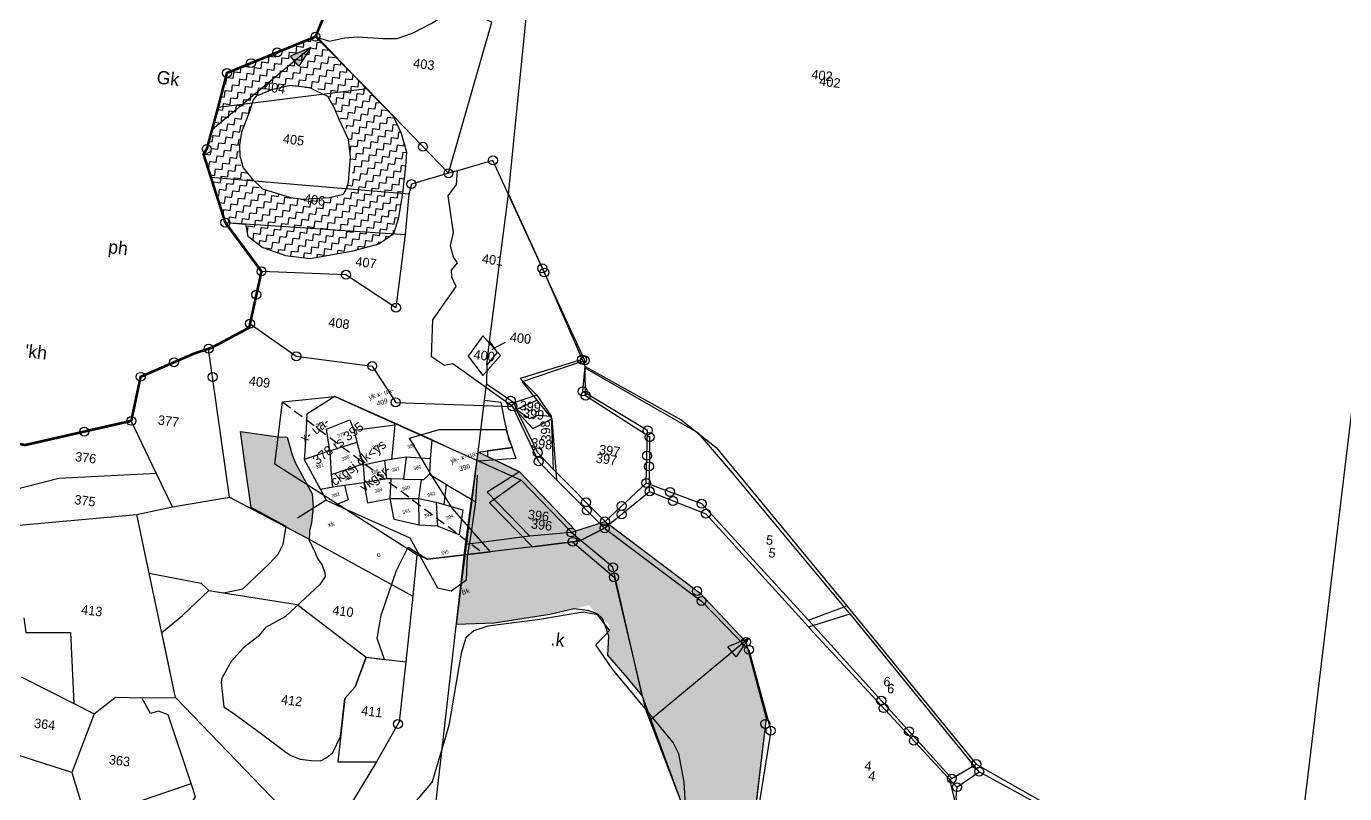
# Model space of a CAD drawing. Header units: metres. Extents: x 284220 to 286737, y 2014914 to 2019184.
# Drawn here: x 285398 to 286076, y 2018083 to 2018478 of the extents above; entities that cross this region are included whole.
import ezdxf
from ezdxf.enums import TextEntityAlignment as Align

# ---------------------------------------------------------------- set-up
doc = ezdxf.new("R2010")
doc.units = ezdxf.units.M
doc.header["$MEASUREMENT"] = 0
doc.linetypes.add('DASHED', pattern=[0.75, 0.5, -0.25])
for name, color, linetype in [('LINE_FOOTPATH', 1, 'DASHED'), ('OFF', 1, 'Continuous'), ('POLY_HATCH', 12, 'Continuous'), ('POLY_PARCEL', 6, 'Continuous'), ('POLY_WATER', 4, 'Continuous'), ('SYM_ARROW', 1, 'Continuous'), ('SYM_STONE', 1, 'Continuous'), ('TEXT_MAPIN', 7, 'Continuous'), ('TEXT_MAPOUT', 7, 'Continuous'), ('TEXT_PARCEL', 7, 'Continuous'), ('V_BOUND_LINE', 7, 'Continuous')]:
    doc.layers.add(name, color=color, linetype=linetype)
doc.styles.get("Standard").update_dxf_attribs({"font": 'arial.ttf'})
doc.styles.add('TEXT_MAP', font='', dxfattribs={"height": 2.5})
doc.styles.get('TEXT_MAP').set_extended_font_data('Kruti Dev 050')
doc.dimstyles.get("Standard").update_dxf_attribs({"dimtxt": 0.18, "dimasz": 0.18, "dimexe": 0.18, "dimexo": 0.0625, "dimgap": 0.09, "dimtad": 0, "dimtih": 1, "dimtoh": 1, "dimdec": 4, "dimzin": 0, "dimdsep": 46, "dimtxsty": 'Standard', "dimcen": 0.09, "dimadec": 0, "dimazin": 0, "dimtfac": 1, "dimtdec": 4, "dimtofl": 0, "dimtmove": 0, "dimatfit": 3, "dimfxl": 0, "dimtolj": 1, "dimtzin": 0, "dimarcsym": 0})
pattern_1 = [(356.61364, (284345.1716, 2016820.4153), (3.52002, 3.126719), [3.329182, -3.329182]), (86.61364, (284348.495, 2016820.2186), (-3.126719, 3.52002), [3.329182, -3.329182])]

# ---------------------------------------------------------------- blocks, each defined once
blk = doc.blocks.new('58746')
at = {"layer": 'OFF'}
blk.add_lwpolyline([(1346.05, 1376.6), (1346.56, 1377.28)], dxfattribs=at)
at = {"layer": 'POLY_PARCEL'}
for points in [[(1361.9, 1363.48), (1346.43, 1377.39), (1321.03, 1399.85), (1304.53, 1395.55), (1299.57, 1382.13), (1296.15, 1373.67)], [(1310.21, 1373.94), (1311.87, 1385.01), (1324.74, 1386.04), (1325.16, 1380.26)], [(1325.16, 1380.26), (1324.81, 1374.21), (1324.8, 1374.01)], [(1325.16, 1380.26), (1346.05, 1376.6), (1339.12, 1360.08)], [(1310.21, 1373.94), (1296.15, 1373.67)], [(1296.15, 1373.67), (1299.57, 1356.36)], [(1307.34, 1362.05), (1310.15, 1373.59), (1310.21, 1373.94)], [(1310.21, 1373.94), (1324.8, 1374.01)], [(1324.8, 1374.01), (1324.35, 1362.36)], [(1305.96, 1355.6), (1307.34, 1362.05)], [(1307.34, 1362.05), (1324.35, 1362.36)], [(1324.33, 1361.72), (1322.26, 1352.92)], [(1324.35, 1362.36), (1324.33, 1361.72)], [(1335.66, 1360.64), (1324.33, 1361.72)], [(1333.8, 1351.32), (1335.66, 1360.64)], [(1339.12, 1360.08), (1335.86, 1360.62), (1335.66, 1360.64)], [(1346.67, 1358.97), (1339.65, 1360), (1339.12, 1360.08)], [(1346.67, 1358.97), (1341.99, 1348.47)], [(1358.2, 1354.38), (1346.67, 1358.97)], [(1361.9, 1363.48), (1358.2, 1354.38)], [(1367.6, 1358.35), (1361.9, 1363.48)], [(1305.96, 1355.6), (1299.57, 1356.36)], [(1299.57, 1356.36), (1300.73, 1350.15)], [(1311.87, 1354.57), (1311.53, 1346.94), (1304.78, 1346.35)], [(1311.87, 1354.57), (1305.96, 1355.6)], [(1321.96, 1352.97), (1311.87, 1354.57)], [(1321.96, 1352.97), (1320.58, 1342.51), (1332.45, 1341.1)], [(1322.26, 1352.92), (1321.96, 1352.97)], [(1333.8, 1351.32), (1322.26, 1352.92)], [(1358.2, 1354.38), (1355.54, 1346.91)], [(1300.73, 1350.15), (1283.77, 1345.83)], [(1300.73, 1350.15), (1304.78, 1346.35)], [(1304.78, 1346.35), (1335.92, 1318.79), (1341.7, 1289.9)], [(1332.45, 1341.1), (1335.86, 1350.63)], [(1335.86, 1350.63), (1333.8, 1351.32)], [(1341.99, 1348.47), (1335.86, 1350.63)], [(1341.99, 1348.47), (1350.6, 1345.6)], [(1350.6, 1345.6), (1346.24, 1336.67)], [(1350.6, 1345.6), (1351.83, 1345.19), (1355.54, 1346.91)], [(1355.54, 1346.91), (1362.28, 1339.17)], [(1342.33, 1323.56), (1331.04, 1330.16), (1332.45, 1341.1)], [(1332.45, 1341.1), (1346.24, 1336.67)], [(1358.04, 1329.74), (1362.28, 1339.17)], [(1362.28, 1339.17), (1362.4, 1339.03), (1373.89, 1326.23)], [(1373.89, 1326.23), (1378.86, 1339)], [(1346.24, 1336.67), (1342.33, 1323.56)], [(1346.24, 1336.67), (1354.37, 1332.13)], [(1354.37, 1332.13), (1351.28, 1320.19)], [(1354.37, 1332.13), (1358.04, 1329.74)], [(1358.04, 1329.74), (1366.28, 1324.38), (1360.7, 1312.55), (1351.28, 1320.19)], [(1361.34, 1300.62), (1366.16, 1309.79), (1373.89, 1326.23)], [(1351.28, 1320.19), (1342.33, 1323.56)], [(1341.7, 1289.9), (1348, 1286.36), (1357.2, 1289.29), (1361.34, 1300.62)]]:
    blk.add_lwpolyline(points, dxfattribs=at)
at = {"layer": 'TEXT_MAPOUT', "style": 'TEXT_MAP'}
for s, p in [('yk x- ua- ', (1337.55, 1392.87)), ('409', (1340.56, 1388.46)), ('yk- x- ua- ', (1367.88, 1348.87)), ('396', (1370.89, 1343.57)), ('xk', (1297.62, 1336.5)), ('o', (1316.99, 1314.16)), ('Bk', (1353, 1282.51))]:
    blk.add_text(s, height=2.5, dxfattribs=at).set_placement(p)
at = {"layer": 'TEXT_PARCEL', "style": 'TEXT_MAP'}
for s, p in [('378', (1309.41, 1388.47)), ('379', (1318.13, 1380.03)), ('381', (1302.83, 1368.05)), ('380', (1316.73, 1367.97)), ('384', (1333.66, 1368.76)), ('385', (1350.87, 1363.78)), ('382', (1306.11, 1351.39)), ('383', (1314.89, 1357.67)), ('388', (1328.98, 1356.55)), ('387', (1339.58, 1354.59)), ('386', (1350.51, 1352.12)), ('389', (1327.93, 1347.02)), ('390', (1341.65, 1343.69)), ('391', (1338.26, 1332.33)), ('393', (1353.23, 1336.78)), ('392', (1348.43, 1327.17)), ('394', (1358.72, 1322.88)), ('395', (1350.9, 1306.09))]:
    blk.add_text(s, height=1.8, dxfattribs=at).set_placement(p, align=Align.MIDDLE)
blk = doc.blocks.new('STONE')
blk.add_circle((0, 0), 0.851)
blk = doc.blocks.new('ARROWASPECT')
h = blk.add_hatch(color=256)
h.paths.add_polyline_path([(2.85, -2.85), (3.72, -1.98), (0, 0)])
h.paths.add_polyline_path([(0, 0), (1.98, -3.72), (2.85, -2.85)])
for points in [[(0, 0), (17.15, -17.15)], [(0, 0), (1.98, -3.72)], [(0, 0), (3.72, -1.98)], [(3.72, -1.98), (1.98, -3.72)]]:
    blk.add_lwpolyline(points)
blk = doc.blocks.new('TEXTARROW')
blk.add_leader([(0.04, -0.01), (8.68, -0.01)], dimstyle='Standard', override={"dimtxt": 2.5, "dimasz": 2.5, "dimexe": 1.25, "dimexo": 0.625, "dimgap": 0.625, "dimtad": 1, "dimtih": 0, "dimtoh": 0, "dimzin": 8, "dimcen": 2.5, "dimtofl": 1})
blk = doc.blocks.new('4423')
at = {"layer": 'POLY_HATCH'}
h = blk.add_hatch(dxfattribs=at)
h.set_pattern_fill('ZIGZAG', color=256, scale=26.633459, angle=-3.38636, style=0)
h.set_pattern_definition(pattern_1)
h.paths.add_polyline_path([(285519.04, 2018290.48), (285526.24, 2018296.32), (285528.22, 2018304.55), (285529.56, 2018316.99), (285530.07, 2018330.68), (285530.17, 2018337.53), (285526.85, 2018346.97), (285522.33, 2018355.28), (285507.58, 2018368.66), (285480.77, 2018393.52), (285436.75, 2018371.94), (285433.41, 2018354.31), (285428.15, 2018328.63), (285432.03, 2018318.71), (285440.78, 2018296.32), (285451.04, 2018296.29), (285452.49, 2018290.24), (285460.54, 2018285), (285472.27, 2018281.62), (285484.76, 2018280.88), (285506.25, 2018286.17)])
h.paths.add_polyline_path([(285476.04, 2018310.32), (285456.93, 2018315.01), (285446.4, 2018326.15), (285445.01, 2018339.23), (285448.98, 2018351.87), (285449.72, 2018354.22), (285451.28, 2018360.77), (285465.93, 2018367.87), (285486.13, 2018366.67), (285499.5, 2018346.88), (285503.62, 2018323.94), (285498.93, 2018313.09)], flags=16)
h = blk.add_hatch(dxfattribs=at)
h.set_pattern_fill('ZIGZAG', color=256, scale=26.633459, angle=-3.38636, style=0)
h.set_pattern_definition(pattern_1)
h.paths.add_polyline_path([(285494.35, 2018155.42), (285493.41, 2018162.2), (285483.11, 2018178.04), (285479.11, 2018189.37), (285455.23, 2018191.35), (285458.69, 2018174.11), (285463.03, 2018153.28), (285492.53, 2018139.52), (285493.88, 2018147.38)])
h.paths.add_polyline_path([(285601.42, 2017784.07), (285598.25, 2017763.82), (285594.19, 2017741.16), (285585.41, 2017714.97), (285576.4, 2017711.97), (285562.78, 2017715.56), (285546.97, 2017732.8), (285550.56, 2017745.39), (285548.77, 2017755.19), (285541.78, 2017761.04), (285540.17, 2017773.17), (285546.12, 2017794.93), (285548.38, 2017805.21), (285550.02, 2017820.04), (285571.81, 2017892.81), (285582.04, 2017889.6), (285591.61, 2017868.21), (285596.86, 2017831.68), (285601.76, 2017803.06)], flags=17)
h = blk.add_hatch(dxfattribs=at)
h.set_pattern_fill('ZIGZAG', color=256, scale=26.633459, angle=-3.38636, style=0)
h.set_pattern_definition([(356.61364, (285447.549, 2016812.835), (3.52002, 3.126719), [3.329182, -3.329182]), (86.61364, (285450.8724, 2016812.6385), (-3.126719, 3.52002), [3.329182, -3.329182])])
h.paths.add_polyline_path([(285927.12, 2017789.74), (285925.88, 2017821.27), (285924.61, 2017857.68), (285893.3, 2017926.26), (285813.6, 2017954.8), (285822.62, 2017975.08), (285773.9, 2017997.97), (285727.61, 2018020.82), (285729.87, 2018063.45), (285717.29, 2018101.3), (285692.51, 2018124.41), (285642.21, 2018157.63), (285627.84, 2018151.89), (285597.42, 2018179.97), (285575.85, 2018188.54), (285570.43, 2018100.72), (285589.46, 2018102.71), (285617.24, 2018108.85), (285636.67, 2018114.72), (285647.83, 2018105.27), (285647.92, 2018090.22), (285666.32, 2018071.46), (285706.42, 2017980.51), (285718.12, 2017975.08), (285724.87, 2017973.43), (285741.16, 2017964.38), (285760.04, 2017946.45), (285785.8, 2017923.75), (285814.66, 2017906.16), (285824.21, 2017899.06), (285837.3, 2017893.93), (285848.22, 2017895.55), (285876.58, 2017869.65), (285863.15, 2017815.02), (285839.39, 2017811.23), (285848.01, 2017798.45), (285859.65, 2017784.68), (285865.12, 2017776.4), (285860.83, 2017774.76), (285863.73, 2017735), (285874.01, 2017735.53), (285879.5, 2017735.81), (285885.4, 2017729.43), (285893.19, 2017719.01), (285900.98, 2017708.58), (285908.89, 2017694.73), (285926.32, 2017686.37), (285926.74, 2017684.46), (285927.89, 2017684.5), (285927.13, 2017682.63), (285929.37, 2017672.34), (285933.1, 2017641.58), (285933.16, 2017630.49), (285933.32, 2017624.06), (285926.27, 2017614.09), (285910.46, 2017600.52), (285893.65, 2017596.72), (285879.28, 2017599.12), (285866.75, 2017603.29), (285846.67, 2017611.32), (285831.97, 2017615.62), (285820.27, 2017616.01), (285797.13, 2017619.87), (285782.41, 2017623.86), (285779, 2017624.06), (285768.84, 2017617.55), (285747.5, 2017612.85), (285729.32, 2017605.83), (285717.16, 2017600.32), (285712.32, 2017592.2), (285705.12, 2017581.11), (285698.56, 2017570.29), (285700.04, 2017563.66), (285703.77, 2017536), (285704.27, 2017536.16), (285713.04, 2017540.68), (285716.12, 2017544.91), (285735.78, 2017545.88), (285745.35, 2017549.67), (285762.39, 2017558.62), (285781.15, 2017564.99), (285794.97, 2017566.97), (285805.89, 2017567.26), (285823.5, 2017567.47), (285846.42, 2017564.67), (285858.19, 2017561.36), (285868.4, 2017554.84), (285874.13, 2017549.57), (285884.61, 2017542.41), (285893.72, 2017538.44), (285892.25, 2017529.5), (285876.06, 2017534.82), (285848.44, 2017541.59), (285849.22, 2017528.69), (285899.68, 2017509.21), (285916.76, 2017502.8), (285933.98, 2017521.97), (285953.19, 2017542.5), (285968.27, 2017559.15), (285995.52, 2017597.03), (285992, 2017640.43), (285991.23, 2017668.81), (285990.74, 2017686.76), (285969.39, 2017740.29), (285955.27, 2017777.38)])
at = {"layer": 'LINE_FOOTPATH', "ltscale": 10, "flags": 128}
blk.add_lwpolyline([(285475.39, 2018207.7), (285581.47, 2018137.89)], dxfattribs=at)
at = {"layer": 'OFF'}
for points in [[(286003.38, 2018014.32), (286047.75, 2018802.53)], [(285582.87, 2018319.84), (285587.64, 2018451.82)], [(285578.06, 2018244.77), (285582.87, 2018319.84)], [(285577.52, 2018232.99), (285578.06, 2018244.77)], [(285577.52, 2018232.99), (285577.9, 2018223.08)], [(285575.85, 2018188.54), (285577.9, 2018223.08)], [(285572.48, 2018141.47), (285575.85, 2018188.54)], [(285560.92, 2017911.65), (285572.48, 2018141.47)]]:
    blk.add_lwpolyline(points, dxfattribs=at)
at = {"layer": 'POLY_HATCH'}
for points in [[(285436.75, 2018371.94), (285433.41, 2018354.31), (285429.04, 2018332.99), (285427.56, 2018330.13), (285432.03, 2018318.71), (285440.78, 2018296.32), (285451.04, 2018296.29), (285452.49, 2018290.24), (285460.54, 2018285), (285472.27, 2018281.62), (285484.76, 2018280.88), (285506.25, 2018286.17), (285519.04, 2018290.48), (285526.24, 2018296.32), (285528.22, 2018304.55), (285529.56, 2018316.99), (285530.07, 2018330.68), (285530.17, 2018337.53), (285526.85, 2018346.97), (285522.33, 2018355.28), (285507.58, 2018368.66), (285480.77, 2018393.52), (285436.75, 2018371.94)], [(285448.98, 2018351.87), (285446.04, 2018342.51), (285445.36, 2018335.99), (285445.93, 2018330.59), (285446.94, 2018327.54), (285447.96, 2018324.5), (285452.73, 2018319.45), (285458.41, 2018314.64), (285472.82, 2018311.11), (285479.36, 2018310.72), (285492.58, 2018312.32), (285499.58, 2018314.59), (285500.96, 2018317.79), (285501.73, 2018320.72), (285501.89, 2018333.54), (285500.32, 2018342.28), (285495.22, 2018351.82), (285492, 2018357.97), (285488.44, 2018363.25), (285482.61, 2018365.69), (285479.12, 2018367.09), (285469.31, 2018367.67), (285459.9, 2018364.94), (285452.22, 2018361.22), (285450.91, 2018359.21), (285449.72, 2018354.22), (285448.98, 2018351.87)], [(285577.42, 2018215), (285585.7, 2018214.51), (285587.95, 2018205.68), (285590.91, 2018195.63), (285593.01, 2018192.05), (285580.49, 2018189.49), (285580.74, 2018186.6), (285597.42, 2018179.97), (285627.84, 2018151.89), (285642.21, 2018157.63), (285692.51, 2018124.41), (285717.29, 2018101.3), (285729.87, 2018063.45), (285727.61, 2018020.82)], [(285706.42, 2017980.51), (285666.54, 2018070.95), (285657.32, 2018080.63), (285647.92, 2018090.22), (285647.86, 2018099.87), (285646.22, 2018103.71), (285644.01, 2018108.51), (285641.64, 2018110.52), (285639.5, 2018111.26), (285636.44, 2018112.07), (285629.3, 2018112.49), (285617.24, 2018108.85), (285589.46, 2018102.71), (285570.43, 2018100.72), (285575.85, 2018188.54), (285577.42, 2018215)], [(285692.74, 2018011.56), (285690.58, 2018028.47), (285686.93, 2018042.58), (285683.67, 2018048.15), (285668.44, 2018064.45), (285650.77, 2018083.26), (285641.61, 2018095), (285647.89, 2018102.7), (285641.61, 2018110.24), (285634.04, 2018111.14), (285611.3, 2018105.76), (285586.36, 2018100.96), (285579.47, 2018098.23), (285575.66, 2018094.42), (285573.84, 2018086.46), (285569.86, 2018049.5), (285563.18, 2018020.47), (285533.94, 2017980.98)], [(285510.29, 2017982.31), (285430.92, 2018054.97), (285421.85, 2018087.33), (285431.76, 2018096.58), (285444.21, 2018109.94), (285451.8, 2018109.24), (285461.36, 2018111.86), (285473.82, 2018125.46), (285478.16, 2018130.58), (285480.27, 2018135.83), (285481.33, 2018144.75), (285463.03, 2018153.28), (285458.69, 2018174.11), (285455.23, 2018191.35), (285474.33, 2018189.77), (285478.91, 2018189.94), (285481.98, 2018181.25), (285483.98, 2018177.1), (285487.65, 2018171.05), (285493.41, 2018162.2), (285494.35, 2018155.42), (285494.09, 2018150.95), (285493.88, 2018147.38), (285493.19, 2018143.39), (285493.35, 2018138.45), (285496.21, 2018133.8), (285498.21, 2018129.65), (285500.7, 2018126.36), (285502.28, 2018122.68), (285502.62, 2018120.87), (285500.12, 2018116.54), (285483.88, 2018099.26), (285474.1, 2018093.12), (285470.69, 2018088.39), (285467.37, 2018085.45), (285463.59, 2018082.09), (285457.78, 2018074.81), (285455.72, 2018070.45), (285453.67, 2018066.09), (285453.54, 2018063.86), (285455.51, 2018051.64), (285461.58, 2018048.15), (285475.4, 2018039.26), (285488.36, 2018030.88), (285490.96, 2018029.38), (285495.8, 2018027.75), (285501.6, 2018027.4), (285506.1, 2018027.59), (285508.89, 2018029.21), (285510.78, 2018030.9), (285512.2, 2018032.16), (285515.55, 2018040.46), (285516.51, 2018059.85), (285521.35, 2018065.98), (285525.89, 2018081.32), (285535.26, 2018080.86), (285530.93, 2018091.1), (285532.09, 2018103.13), (285538.38, 2018126.06), (285543.58, 2018138.29), (285548.57, 2018135.61), (285553.79, 2018132.81), (285585.35, 2018138.61), (285564.79, 2018159.22), (285553.59, 2018174.67), (285540.8, 2018193.35), (285555.47, 2018198.76), (285585.17, 2018200.58), (285589.22, 2018200.79), (285595.1, 2018186.55), (285576.43, 2018184.07), (285598.46, 2018175.82), (285583.27, 2018163.24), (285606.42, 2018142.47), (285626.48, 2018146.29), (285630.12, 2018146.98), (285642.21, 2018154.13), (285668.63, 2018136.81), (285693.5, 2018120.5), (285719.05, 2018097.41), (285732.65, 2018057.28), (285728.83, 2018016.83)]]:
    blk.add_lwpolyline(points, dxfattribs=at)
at = {"layer": 'POLY_PARCEL'}
for points in [[(285551.93, 2018328.42), (285568.97, 2018406.19), (285551.36, 2018412.94)], [(285480.34, 2018393.14), (285508.07, 2018368.43)], [(285508.07, 2018368.43), (285433.41, 2018354.31)], [(285508.07, 2018368.43), (285551.93, 2018328.42)], [(285626.84, 2018238.3), (285573.94, 2018336.4), (285556.35, 2018330.02)], [(285551.93, 2018328.42), (285533.55, 2018321.76), (285532.52, 2018316.63)], [(285591.72, 2018212.7), (285560.23, 2018232.36), (285556.14, 2018231.18), (285549.28, 2018235.13), (285548.73, 2018253.85), (285559.47, 2018271.43), (285556.9, 2018276.07), (285556.62, 2018279.56), (285557.97, 2018281.52), (285559.31, 2018283.48), (285557.15, 2018286.2), (285555.31, 2018291.89), (285556.4, 2018298.77), (285552.57, 2018316.97), (285556.33, 2018323.01), (285556.35, 2018330.02)], [(285556.35, 2018330.02), (285551.93, 2018328.42)], [(285532.52, 2018316.63), (285432.03, 2018318.71)], [(285532.52, 2018316.63), (285531.98, 2018296.08)], [(285582.87, 2018319.84), (285602.4, 2018283.43), (285625.41, 2018238.64)], [(285440.78, 2018296.32), (285531.98, 2018296.08)], [(285531.98, 2018296.08), (285529.7, 2018258.84), (285503.38, 2018273.88), (285460.62, 2018272.85)], [(285456.5, 2018246.09), (285480.91, 2018231.12), (285519.57, 2018228.6), (285532.63, 2018211.03), (285591.72, 2018212.7)], [(285574.58, 2018247.46), (285567.79, 2018236.74), (285575.74, 2018227.48), (285583.98, 2018238.12), (285574.58, 2018247.46)], [(285578.06, 2018244.77), (285582.26, 2018239.55), (285577.52, 2018232.99)], [(285625.41, 2018238.64), (285594.69, 2018227.01), (285603.68, 2018219.19)], [(285626.84, 2018238.3), (285595.8, 2018225.52), (285603.81, 2018216.76)], [(285625.41, 2018238.64), (285627.14, 2018235.28)], [(285661.77, 2018178.33), (285660.78, 2018204.98), (285626.74, 2018222.56), (285627.14, 2018235.28)], [(285627.17, 2018234.45), (285626.84, 2018238.3)], [(285627.14, 2018235.28), (285677.36, 2018211.43), (285696.02, 2018198.53), (285767.02, 2018122.83)], [(285451.69, 2018157.82), (285436.37, 2018232.1)], [(285769.05, 2018118.81), (285768.55, 2018119.35), (285705.06, 2018186.26), (285686.66, 2018205.24), (285627.17, 2018234.45)], [(285663.79, 2018174.21), (285662.06, 2018201.68), (285628.38, 2018220.47), (285627.17, 2018234.45)], [(285592.37, 2018214.55), (285577.9, 2018223.08)], [(285603.68, 2018219.19), (285592.37, 2018214.55)], [(285592.37, 2018214.55), (285593.95, 2018211.3)], [(285593.42, 2018211.07), (285603.81, 2018216.76)], [(285603.68, 2018219.19), (285611.56, 2018209.08)], [(285603.81, 2018216.76), (285612.03, 2018207.77)], [(285548.28, 2018134.78), (285473.5, 2018175.88), (285475.39, 2018207.7), (285501.68, 2018212.06), (285598.46, 2018175.82)], [(285591.72, 2018212.7), (285593.42, 2018211.07)], [(285591.72, 2018212.7), (285606.69, 2018185.8), (285616.42, 2018177.13)], [(285593.42, 2018211.07), (285602.7, 2018202.17), (285612.03, 2018207.77)], [(285593.95, 2018211.3), (285600.8, 2018207.15), (285605.05, 2018209.07), (285611.56, 2018209.08)], [(285603.5, 2018194.54), (285593.95, 2018211.3)], [(285611.56, 2018209.08), (285614.31, 2018182.32)], [(285612.03, 2018207.77), (285616.42, 2018177.13)], [(285614.31, 2018182.32), (285605.92, 2018190.31), (285603.5, 2018194.54)], [(285413.94, 2018167.51), (285399.63, 2018193.19)], [(285575.85, 2018188.54), (285593.01, 2018192.05)], [(285597.42, 2018179.97), (285575.85, 2018188.54)], [(285614.31, 2018182.32), (285642.21, 2018157.63)], [(285597.42, 2018179.97), (285581.77, 2018168.69), (285604.71, 2018147.72)], [(285598.46, 2018175.82), (285583.27, 2018163.24), (285606.42, 2018142.47)], [(285627.84, 2018151.89), (285597.42, 2018179.97)], [(285598.46, 2018175.82), (285630.12, 2018146.98)], [(285616.42, 2018177.13), (285642.21, 2018154.13)], [(285642.21, 2018157.63), (285661.77, 2018178.33)], [(285748.21, 2018114.26), (285690.48, 2018169.67), (285661.77, 2018178.33)], [(285642.21, 2018154.13), (285663.79, 2018174.21)], [(285663.79, 2018174.21), (285692.92, 2018164.75), (285748.36, 2018110.91)], [(285341.45, 2018154.3), (285364.85, 2018161.9), (285413.94, 2018167.51)], [(285423.2, 2018151.13), (285413.94, 2018167.51)], [(285423.2, 2018151.13), (285451.69, 2018157.82)], [(285451.69, 2018157.82), (285490.75, 2018140.35), (285547.56, 2018113.66)], [(285627.84, 2018151.89), (285642.21, 2018157.63)], [(285642.21, 2018157.63), (285692.51, 2018124.41), (285717.29, 2018101.3), (285729.87, 2018063.45), (285727.58, 2018020.3)], [(285405.39, 2018146.04), (285423.2, 2018151.13)], [(285625.46, 2018150.94), (285604.71, 2018147.72)], [(285625.46, 2018150.94), (285627.84, 2018151.89)], [(285634.28, 2017919.13), (285721.84, 2017945.53), (285666.54, 2018070.95), (285647.65, 2018134.7), (285625.46, 2018150.94)], [(285642.21, 2018154.13), (285630.12, 2018146.98)], [(285642.21, 2018154.13), (285693.5, 2018120.5), (285719.05, 2018097.41), (285732.65, 2018057.28), (285728.83, 2018016.83)], [(285337.1, 2018135.41), (285405.39, 2018146.04)], [(285413.56, 2018116.9), (285405.39, 2018146.04)], [(285606.42, 2018142.47), (285553.79, 2018132.81), (285548.28, 2018134.78)], [(285604.71, 2018147.72), (285603.38, 2018147.52), (285572.48, 2018141.47)], [(285626.48, 2018146.29), (285606.42, 2018142.47)], [(285630.12, 2018146.98), (285626.48, 2018146.29)], [(285626.48, 2018146.29), (285648.57, 2018129.74), (285668.44, 2018064.45), (285724.8, 2017941.78), (285637.01, 2017913.87)], [(285548.28, 2018134.78), (285547.56, 2018113.66)], [(285748.21, 2018114.26), (285767.02, 2018122.83)], [(285767.02, 2018122.83), (285837.54, 2018047)], [(285413.56, 2018116.9), (285440.24, 2018113.44), (285444.21, 2018109.94), (285489.38, 2018105.81), (285525.89, 2018081.32)], [(285430.92, 2018054.97), (285413.56, 2018116.9)], [(285748.36, 2018110.91), (285769.05, 2018118.81)], [(285839.29, 2018043.25), (285769.05, 2018118.81)], [(285547.56, 2018113.66), (285546.03, 2018080.32)], [(285825.69, 2018038.92), (285748.21, 2018114.26)], [(285748.36, 2018110.91), (285749.13, 2018110.17), (285828.56, 2018034.73)], [(285351.62, 2018090.31), (285353.08, 2018082.89), (285375.65, 2018084.4), (285379.68, 2018048.51)], [(285525.89, 2018081.32), (285521.35, 2018065.98), (285516.51, 2018059.85), (285514.92, 2018027.54), (285534.4, 2018028.88)], [(285525.89, 2018081.32), (285546.03, 2018080.32)], [(285546.03, 2018080.32), (285544.62, 2018049.73), (285534.4, 2018028.88)], [(285352.21, 2018060.3), (285379.68, 2018048.51)], [(285413.8, 2018053.62), (285430.92, 2018054.97)], [(285510.29, 2017982.31), (285430.92, 2018054.97)], [(285379.68, 2018048.51), (285390.3, 2018044.1)], [(285390.3, 2018044.1), (285400.54, 2018053.19), (285413.8, 2018053.62)], [(285441.5, 2018012.01), (285427.67, 2018045.85), (285422.66, 2018047.41), (285418.79, 2018045.99), (285413.8, 2018053.62)], [(285390.3, 2018044.1), (285380.93, 2018013.67)], [(285825.69, 2018038.92), (285837.54, 2018047)], [(285828.56, 2018034.73), (285839.29, 2018043.25)], [(285837.54, 2018047), (285870.68, 2018030.86), (285909.86, 2018024.72)], [(285912.49, 2018021.8), (285870.76, 2018028.53), (285839.29, 2018043.25)], [(285835.2, 2018004.69), (285824.77, 2018038.3), (285825.69, 2018038.92)], [(285828.56, 2018034.73), (285828.25, 2018029.46), (285837.35, 2018000.52)], [(285534.4, 2018028.88), (285510.29, 2017982.31)], [(285380.93, 2018013.67), (285338.02, 2018024.48)], [(285380.93, 2018013.67), (285389.73, 2017990.44), (285441.5, 2018012.01)], [(285428.84, 2017977.67), (285444.21, 2018005.38), (285441.5, 2018012.01)]]:
    blk.add_lwpolyline(points, dxfattribs=at)
at = {"layer": 'POLY_WATER'}
blk.add_lwpolyline([(285480.34, 2018393.14), (285487.53, 2018391.34), (285495.11, 2018393.54), (285501.72, 2018394.39), (285514.65, 2018394.34), (285521.59, 2018394.81), (285529.23, 2018398.08), (285538.41, 2018403.56), (285549.32, 2018411.24), (285551.36, 2018412.94)], dxfattribs=at)
at = {"layer": 'V_BOUND_LINE', "const_width": 1.33}
for points in [[(285483.36, 2018401.94), (285480.34, 2018393.14)], [(285480.34, 2018393.14), (285436.75, 2018371.94), (285433.41, 2018354.31)], [(285433.41, 2018354.31), (285429.04, 2018332.99), (285427.56, 2018330.13), (285432.03, 2018318.71)], [(285432.03, 2018318.71), (285440.78, 2018296.32)], [(285440.78, 2018296.32), (285460.62, 2018272.85)], [(285460.62, 2018272.85), (285456.5, 2018246.09)], [(285456.5, 2018246.09), (285456.22, 2018244.06), (285437.88, 2018232.72), (285436.37, 2018232.1)], [(285436.37, 2018232.1), (285428.91, 2018229.07), (285402.92, 2018215.73), (285399.63, 2018193.19)], [(285399.63, 2018193.19), (285346.67, 2018177.52), (285344.02, 2018177.97)]]:
    blk.add_lwpolyline(points, dxfattribs=at)
at = {"xscale": 0.9823531849350176, "yscale": 0.9823531849350176, "zscale": 0.9823531849350176, "rotation": 21.17606026227864}
blk.add_blockref('58746', (284788.34, 2016460.99), dxfattribs=at)
at = {"layer": 'SYM_ARROW'}
for name, p, xscale, yscale, zscale, rotation in [('ARROWASPECT', (285478.42, 2018387.51), 2.663345889595632, 2.663345889595632, 2.663345889595632, 268.4150349437502), ('TEXTARROW', (285586.07, 2018244.8), 0.8932778601299691, 0.8932778601299691, 0.8932778601299691, 210.8850011469542), ('ARROWASPECT', (285718.39, 2018103.18), 2.663345889595632, 2.663345889595632, 2.663345889595632, 268.4150349437502)]:
    blk.add_blockref(name, p, dxfattribs=dict(at, xscale=xscale, yscale=yscale, zscale=zscale, rotation=rotation))
at = {"layer": 'SYM_STONE', "xscale": 2.663345889595632, "yscale": 2.663345889595632, "zscale": 2.663345889595632, "rotation": 356.613643166251}
for p in [(285480.34, 2018393.14), (285461.52, 2018383.98), (285448.59, 2018377.7), (285436.75, 2018371.94), (285538.13, 2018341.01), (285429.04, 2018332.99), (285573.94, 2018336.4), (285551.93, 2018328.42), (285533.55, 2018321.76), (285440.78, 2018296.32), (285602.4, 2018283.43), (285603.6, 2018281.4), (285460.62, 2018272.85), (285503.38, 2018273.88), (285458.79, 2018260.98), (285529.7, 2018258.84), (285456.5, 2018246.09), (285625.41, 2018238.64), (285626.84, 2018238.3), (285436.37, 2018232.1), (285480.91, 2018231.12), (285519.57, 2018228.6), (285419.38, 2018224.17), (285626.74, 2018222.56), (285628.38, 2018220.47), (285402.92, 2018215.73), (285439.37, 2018217.99), (285590.59, 2018215.6), (285591.72, 2018212.7), (285532.63, 2018211.03), (285660.78, 2018204.98), (285662.06, 2018201.68), (285399.63, 2018193.19), (285661.26, 2018192.13), (285376.29, 2018186.28), (285605.92, 2018190.31), (285606.69, 2018185.8), (285662.68, 2018186.84), (285661.77, 2018178.33), (285663.79, 2018174.21), (285674.11, 2018174.61), (285631.99, 2018166.68), (285650.1, 2018165.98), (285675.92, 2018170.12), (285690.48, 2018169.67), (285632.68, 2018162.63), (285650.41, 2018161.68), (285692.92, 2018164.75), (285642.21, 2018154.13), (285642.21, 2018157.63), (285625.46, 2018150.94), (285626.48, 2018146.29), (285647.65, 2018134.7), (285648.57, 2018129.74), (285690.96, 2018125.43), (285693.5, 2018120.5), (285717.29, 2018101.3), (285719.05, 2018097.41), (285787.6, 2018075.96), (285789.04, 2018072.27), (285729.71, 2018060.52), (285802.59, 2018061.39), (285732.65, 2018057.28), (285805.27, 2018056.85), (285544.07, 2018048.59), (285837.54, 2018047), (285825.69, 2018038.92), (285839.29, 2018043.25), (285828.56, 2018034.73)]:
    blk.add_blockref('STONE', p, dxfattribs=at)
at = {"layer": 'TEXT_MAPIN', "style": 'TEXT_MAP'}
for s, p in [('x- ua-', (285487.94, 2018187.28)), ('378 rs 395', (285495.02, 2018176.75)), ('ckgsj dk<ys ', (285504.7, 2018166.64)), ('vkgsr-', (285519.63, 2018164.65))]:
    blk.add_text(s, height=4.794, rotation=41.20801, dxfattribs=at).set_placement(p)
at = {"layer": 'TEXT_MAPOUT', "style": 'TEXT_MAP'}
for s, p in [('Gk', (285401.33, 2018364.43)), ('ph', (285382.3, 2018277.22)), ("'kh", (285343.61, 2018221.97)), ('.k', (285618.49, 2018093.33))]:
    blk.add_text(s, height=6.658, rotation=356.61364, dxfattribs=at).set_placement(p)
at = {"layer": 'TEXT_PARCEL', "style": 'TEXT_MAP'}
for s, height, rotation, p in [('402', 4.794, 356.61364, (285737.49, 2018389.88)), ('402', 4.794, 356.61364, (285741.71, 2018386.77)), ('403', 4.794, 356.61364, (285535.99, 2018382.73)), ('404', 4.794, 356.61364, (285461.41, 2018366.02)), ('405', 4.794, 356.61364, (285472.58, 2018340.4)), ('406', 4.794, 356.61364, (285485.14, 2018310.72)), ('401', 4.794, 356.61364, (285577.01, 2018286.17)), ('407', 4.794, 356.61364, (285513.14, 2018280.67)), ('408', 4.794, 356.61364, (285501.43, 2018249.16)), ('400', 4.794, 356.61364, (285593.62, 2018247.49)), ('400', 4.794, 356.61364, (285575.85, 2018237.49)), ('409', 4.794, 356.61364, (285463.17, 2018216.95)), ('399', 4.794, 356.61364, (285600.69, 2018213.3)), ('399', 4.794, 356.61364, (285602.67, 2018209.55)), ('398', 4.794, 96.4016, (285609.29, 2018201.4)), ('377', 4.794, 356.61364, (285418.44, 2018194.29)), ('398', 4.794, 356.61364, (285607.71, 2018194.81)), ('397', 4.794, 356.61364, (285642.28, 2018193.58)), ('397', 4.794, 356.61364, (285640.98, 2018189.1)), ('376', 4.794, 356.61364, (285377.8, 2018173.1)), ('396', 4.794, 356.61364, (285608.43, 2018158.49)), ('396', 4.794, 356.61364, (285610.29, 2018153.83)), ('5', 4.79, 356.61364, (285725.97, 2018153.49)), ('375', 4.794, 356.61364, (285378.81, 2018151.38)), ('5', 4.79, 356.61364, (285727.65, 2018147.09)), ('410', 4.794, 356.61364, (285512.73, 2018103.83)), ('413', 4.794, 356.61364, (285385.81, 2018096.1)), ('6', 4.79, 356.61364, (285789.82, 2018085.82)), ('6', 4.79, 356.61364, (285791.97, 2018082.38)), ('412', 4.794, 356.61364, (285489.68, 2018057.11)), ('411', 4.794, 356.61364, (285530.53, 2018054.1)), ('4', 4.79, 356.61364, (285782.98, 2018042.62)), ('364', 4.794, 356.61364, (285365.67, 2018037.18)), ('4', 4.79, 356.61364, (285785.22, 2018037.66)), ('363', 4.794, 356.61364, (285404.61, 2018021.19))]:
    blk.add_text(s, height=height, rotation=rotation, dxfattribs=at).set_placement(p, align=Align.MIDDLE)

msp = doc.modelspace()

# ---------------------------------------------------------------- block references
at = {"xscale": 1.016494123576622, "yscale": 1.016494123576622, "zscale": 1.016494123576622, "rotation": 356.3572002608383}
msp.add_blockref('4423', (-134411.99, -10629.35), dxfattribs=at)

doc.saveas('drawing.dxf')
